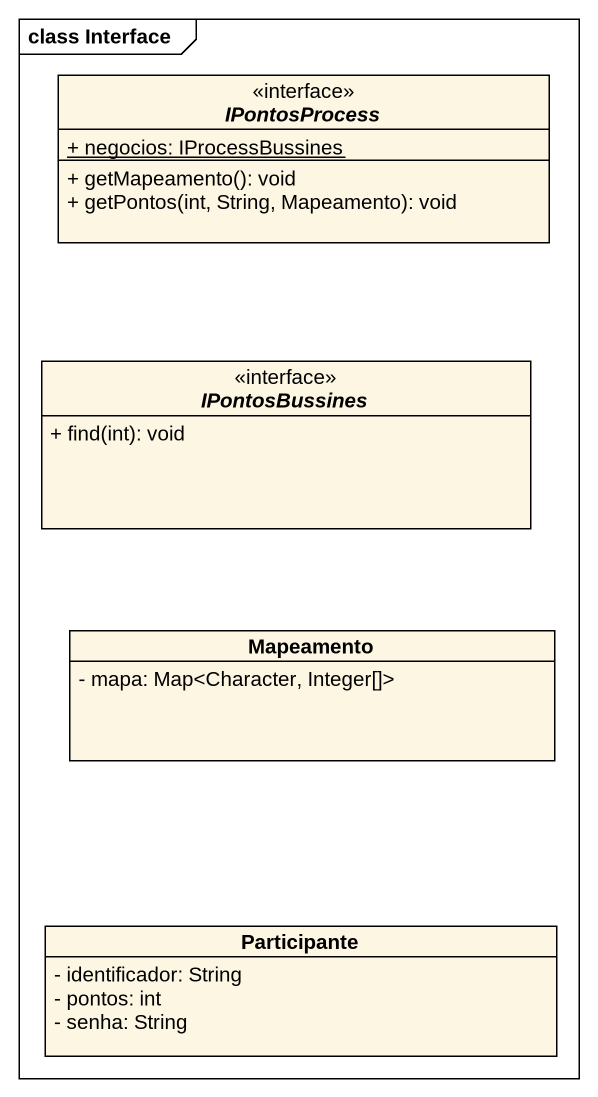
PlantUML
@startuml
mainframe class Interface
hide circle
hide empty members
skinparam classAttributeIconSize 0
interface IPontosProcess <<interface>> {
  {static} + negocios: IProcessBussines
  + getMapeamento(): void
  + getPontos(int, String, Mapeamento): void
}
interface IPontosBussines <<interface>> {
  + find(int): void
}
class Mapeamento {
  - mapa: Map<Character, Integer[]>
}
class Participante {
  - identificador: String
  - pontos: int
  - senha: String
}
@enduml
